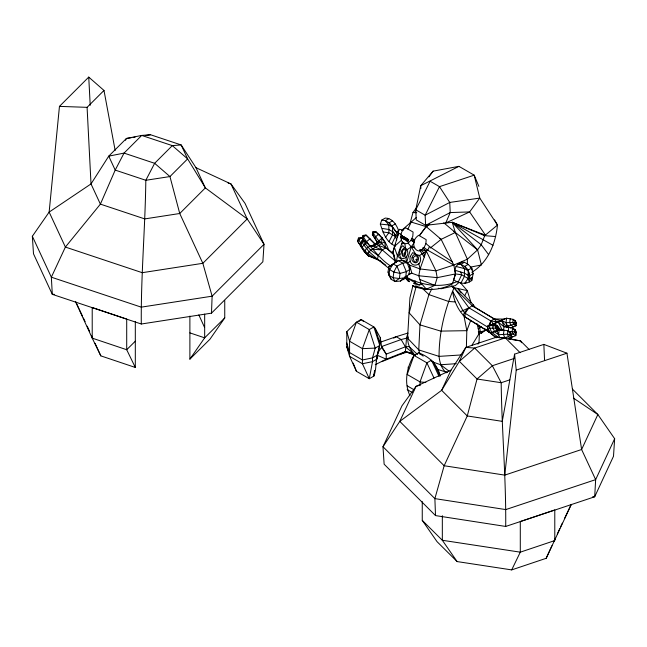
<?xml version="1.0" encoding="UTF-8"?>
<svg xmlns="http://www.w3.org/2000/svg" width="647" height="647" viewBox="0 0 647 647"><rect width="100%" height="100%" fill="white"/><g stroke="black" fill="none" stroke-linecap="round" stroke-linejoin="round"><path stroke-width="0.97" d="M427.918 249.92L426.357 251.157L420.057 268.942L418.795 275.759L421.31 284.672L416.07 284.761M401.617 230.405L411.193 222.067L426.171 226.62L429.745 224.153L426.171 226.579L419.644 235.306L426.163 226.587L428.613 224.921M404.124 237.918L403.914 236.778L403.89 239.026L405.216 237.481L404.124 237.918L405.014 237.368M404.27 237.95L403.914 236.778M505.703 526.448C506.164 478.497 501.757 430.667 501.182 382.725L492.351 365.741L474.68 348.062L465.84 347.382L451.024 370.133L441.65 390.327L399.789 421.375L382.984 446.729L384.132 464.206L435.512 515.586L505.703 526.448L594.698 496.783L613.502 456.256L614.65 438.698L597.852 414.517L572.498 389.162M466.366 347.641L466.827 330.674L463.818 315.073M494.632 325.465L494.68 323.67L501.7 320.564L506.011 322.635L515.627 322.473L516.298 322.893L515.877 325.813L510.734 328.005L507.369 325.894L506.011 322.635L506.65 318.211L513.176 319.343L515.4 320.734L516.298 322.893M211.488 313.148L212.119 296.18L202.843 263.305L179.737 213.502L169.951 176.558L154.649 163.303L124.038 153.096L108.736 156.153L91.017 183.926L49.148 212.079L32.35 236.26L33.498 253.818L52.302 294.345L141.297 324.01L211.488 313.148L262.868 261.768L264.016 244.291L245.019 203.36L230.971 183.95L195.976 167.686L181.16 144.944L150.549 134.746L141.709 135.425L126.408 138.474L108.736 156.153L115.206 170.088L145.818 180.287L169.951 176.558L187.63 158.887L181.16 144.944L172.32 145.624L141.709 135.425L124.038 153.096L115.206 170.088L100.39 204.129L65.387 247.065L51.348 277.191L52.302 294.345L54.316 294.312M408.322 337.718L401.132 339.546L381.762 346.485L381.714 347.536C373.95 354.977 377.662 366.792 373.869 376.077L369.291 378.721L356.44 371.297L349.574 356.335L346.792 346.8L346.792 331.693L356.44 322.157L361.018 319.513L373.869 326.937L375.236 328.441L380.274 337.621L381.714 347.536L386.235 354.119L386.235 359.174L375.236 364.706M408.532 239.398L407.869 241.323L407.602 239.22L407.659 241.194M407.723 240.797L407.545 238.872L406.704 240.692M407.869 240.838L407.545 238.872M380.274 337.621L379.789 345.458L377.088 355.227L372.51 357.872L362.433 359.983L349.574 352.558L346.792 343.023M486.415 329.744L496.265 337.823L489.358 332.21L489.464 330.682M501.813 330.609L494.68 323.67L487.612 326.048L488.016 327.325L465.177 313.318L462.985 310.73L452.633 291.352C453.879 300.815 457.995 310.204 464.894 316.868L489.358 332.21L491.809 332.493L498.651 330.156L498.764 328.417L497.317 325.481L495.634 326.015L489.795 325.409L489.617 328.045L491.809 332.493L498.619 337.451M497.203 327.22L497.317 325.481L492.343 324.6L489.828 325.344L490.814 320.936L494.251 318.955L504.102 319.108L506.65 318.211L500.535 320.669L494.251 318.955L472.334 305.805L451.768 285.804M377.46 242.253L372.793 234.869L373.044 231.82L375.495 231.513C381.374 236.317 386.13 242.293 388.475 249.629L393.756 254.004M394.654 255.614L381.544 243.628L382.021 237.918L375.495 231.513L372.373 234.513L377.298 242.463L376.028 243.757M358.284 239.94L358.454 238.177L361.285 237.756L365.781 242.115L361.285 237.756L357.613 241.282L364.366 251.837L368.094 255.654L380.331 260.935L385.855 265.27M366.501 235.451L363.169 235.459L362.83 238.986L362.328 238.565L363.169 235.459L366 235.031L375.389 244.404L366 235.031L362.328 238.565M115.158 150.444L103.989 90.443L88.736 77.106L59.451 106.383L49.148 212.079L65.387 247.065L142.235 272.686L202.843 263.305L247.211 218.937L230.971 183.95L228.124 183.004M451.024 370.133L416.029 386.388L399.789 421.375L444.157 465.743L504.765 475.124L516.233 370.1L514.575 354.152L543.852 344.39L566.95 353.197L581.613 449.503L595.652 479.629L594.698 496.783L592.684 496.75M374.556 370.391L373.869 376.077L373.869 374.087M409.414 273.754L411.88 273.22L408.928 274.377L405.604 277.636L400.461 281.073L394.953 281.485L391.184 279.31L388.936 275.315L388.071 272.007L388.718 266.879L398.35 260.636L403.558 260.458L407.084 262.496L409.486 265.068L411.88 273.22L418.795 275.759L437.21 277.652L455.512 273.924L461.659 274.773L468.153 278.525L469.407 281.946C464.198 284.704 458.23 282.909 453.636 279.795L455.512 273.924L453.822 265.044L441.141 239.358L426.171 226.587M440.195 375.85C437.081 363.978 429.98 357.225 418.617 352.769L414.04 355.413C406.51 366.954 403.922 383.153 410.004 395.754M499.808 337.783L498.53 334.709L499.29 329.509L507.927 330.746L510.54 332.388L511.591 334.928L511.098 338.365L508.785 339.319M503.495 330.261L503.997 326.792L501.7 320.564L500.535 320.669M504.053 330.116L503.423 334.41L504.749 337.588L506.383 338.607M508.259 330.835L508.76 327.398L512.634 328.029L515.247 329.671L516.306 332.21L515.805 335.647L511.154 337.475M510.248 318.769L509.715 322.416L510.839 325.118L513.621 326.856M471.8 272.266C488.137 262.528 495.667 243.256 497.47 225.067L494.567 219.883M425.872 243.531L426.163 239.641L418.666 235.306C406.591 243.329 419.596 260.838 425.872 243.531L429.503 246.564L452.196 261.736M408.928 274.377L409.769 269.451L409.486 265.068L420.057 268.942L435.932 270.826L453.822 265.044L467.377 259.212L477.583 249.855L481.214 244.712L484.716 235.654L497.47 225.067L479.767 198.079L474.194 175.167L458.933 166.352L433.11 171.14L420.752 185.697L415.778 209.79L416.239 219.915L425.621 225.334L452.221 222.301L485.614 235.338L469.641 211.925L450.223 212.564L425.621 225.334L425.152 215.208L439.483 186.651L474.194 175.167L478.853 186.352M402.183 235.734L401.674 235.484L400.833 237.303L401.504 236.729L401.836 237.837L403.218 236.373L403.243 238.646L403.364 236.414L402.038 237.959L401.35 236.689L401.019 237.409M406.712 240.652C408.88 234.626 402.919 243.401 406.696 238.379L407.076 238.549M388.475 249.629L385.685 247.938L382.248 249.92L378.18 255.573L377.541 259.245L389.308 268.731M403.041 237.675C403.218 235.201 403.728 238.517 402.604 237.417L403.218 236.689M406.51 239.673C406.688 237.206 407.198 240.522 406.073 239.422L406.688 238.686M406.365 240.498C406.882 239.091 405.936 241.072 407.028 240.83L407.747 239.261M514.575 354.152L502.25 421.351L467.263 415.94L441.65 390.327L459.37 361.325L465.84 347.382L496.451 337.184L505.291 337.863L520.592 340.912L529.076 349.396M402.547 241.468L397.436 255.88L396.174 262.698L392.891 252.063L398.512 233.106L397.622 232.839L399.555 229.264L403.113 230.364M407.933 336.23C406.826 343.395 410.497 350.423 415.269 355.599M458.157 264.202L461.659 262.181L464.441 262.27L468.153 264.413L471.744 268.004L473.183 273.657L471.744 280.596L469.407 281.946L470.005 279.059L469.682 275.679L468.242 270.025L464.651 266.435L460.939 264.291L458.157 264.202L456.054 266.467L454.784 270.195L455.512 273.924L452.415 283.92C440.575 290.576 424.804 291.279 412.576 285.715M397.727 236.309L398.512 233.106M375.915 231.869L373.044 231.82L372.373 234.513L372.793 234.869M413.012 285.4L409.931 297.822L407.553 338.187L418.763 349.906L420.049 354.313M416.013 287.09L409.179 312.913L419.976 324.867L440.696 331.102L466.827 330.674L470.741 320.354M361.786 238.169L358.454 238.177L357.613 241.282L360.686 245.731M409.907 223.854L412.98 212.556L416.094 208.148M376.271 361.01L379.967 343.266L375.236 328.441L373.521 327.455M406.502 262.917L411.266 246.814L414.509 242.221M415.115 285.95L426.357 289.185L434.873 285.376L437.21 277.652L435.932 270.826L426.357 251.157L422.588 247.93M395.608 243.741L392.891 252.063L395.228 262.496M395.268 246.006C386.073 242.107 383.186 232.637 380.323 224.088L381.762 220.093L385.264 218.071C392.308 218.079 396.482 224.695 398.617 230.607L396.279 231.958L397.549 237.15L392.567 231.65M463.244 315.493C464.514 310.366 469.536 307.818 473.289 304.786L457.655 288.449L461.295 292.856M380.331 260.935C372.518 256.6 363.727 252.742 360.614 243.636L361.665 240.991L364.334 240.36C373.586 248.634 379.991 259.601 390.99 266.2M471.04 302.659L467.28 290.64L454.137 287.656C444.715 309.331 439.046 332.679 439.062 356.376C439.637 362.466 441.569 368.669 446.252 372.842M488.42 326.42L490.814 320.936L498.255 322.109L503.997 326.792L508.76 327.398M422.256 501.587L422.256 520.366L437.04 541.66L457.114 561.572L511.688 569.894L546.181 558.304L551.948 545.704M554.002 541.207L555.239 538.506M557.302 534.001L559.776 528.599M571.18 504.757L546.181 558.304M400.978 237.336L401.819 235.516M401.447 236.487C401.124 235.273 402.887 237.611 401.763 235.799M403.704 238.913L404.06 236.818M403.744 238.986L405.071 237.441L405.952 237.926M404.917 239.616L404.359 239.341L405.208 237.522L406.122 238.274L405.176 238.694M405.354 237.562L404.359 239.341M404.65 239.244C404.941 237.522 404.885 240.571 405.402 238.889M405.054 238.371C405.232 237.037 405.418 239.527 405.637 238.039M406.85 240.733L407.691 238.913M406.882 240.797L407.602 239.22M407.723 241.282L408.71 239.503M614.65 438.698L595.652 479.629L505.768 509.585L434.881 498.619L382.984 446.729L401.981 405.798L416.029 386.388L419.822 385.127M407.877 229.192L411.193 222.067L416.328 217.497M391.847 243.935L395.349 236.487L394.46 233.745M458.157 282.221L461.659 274.773L460.769 272.023M560.593 526.804L562.324 523.156M564.475 518.603L567.492 512.23M567.912 511.348L571.228 504.337M511.688 569.894L520.293 552.166L520.293 521.531L554.786 509.941L554.786 540.577L520.293 552.166L442.33 540.277L422.256 520.366M125.518 140.278L126.408 138.474L131.236 137.73M432.002 288.457L428.921 294.587L419.976 324.867L418.763 349.906L439.062 356.376L461.149 354.952M464.748 295.679L467.28 290.64L460.033 282.31M453.822 265.044L427.651 250.179L429.503 246.564M389.065 241.582L392.567 234.885L392.567 227.113L389.065 222.794L385.345 220.651L381.762 220.093M460.939 283.079L464.441 276.382L464.441 268.61L460.939 264.291L464.441 262.27M410.95 240.288L412.802 236.292L413.085 232.063L405.847 227.881C396.514 231.747 401.415 251.594 410.95 240.288L414.072 242.229M471.776 345.506L479.419 333.076L476.928 323.46M189.886 316.068L189.886 359.134L204.67 337.839L224.744 317.928L224.744 300.418M224.744 317.928L209.96 339.222L189.886 359.134M477.923 344.155L479.006 342.595L479.419 333.076L478.319 331.434M385.345 237.627L388.847 232.734L388.847 224.97L385.345 220.651L388.847 218.629M428.937 176.841L433.11 171.14M360.614 243.636L364.334 240.36M362.401 246.847L365.312 243.636L367.051 242.762M479.055 333.642L481.449 333.124L482.654 331.507M361.455 244.914L360.573 246.006L365.126 252.467L368.75 256.204M377.298 242.463L382.021 237.918L382.66 238.46M402.45 237.595C401.755 238.792 402.677 236.834 403.146 237.95M405.928 239.6C405.224 240.797 406.146 238.84 406.615 239.948M402.604 237.417L403.364 236.721M406.073 239.422L406.834 238.727M376.044 243.676L378.657 240.773L373.27 233.397L373.044 231.82M402.175 236.729L402.24 235.832M59.451 106.383L87.086 107.345L103.989 90.443M135.312 341.195L126.707 349.728L92.214 338.138L75.408 301.397M358.948 321.559L361.018 319.513L363.379 321.308M401.981 236.6L402.151 236.098M400.461 281.073L403.202 278.533M401.528 240.094L394.169 246.717L397.436 255.88L403.404 261.307M459.046 264.526L461.659 262.181M458.836 282.593L455.302 285.634L441.141 288.74L438.334 288.263M370.1 246.337L366.606 241.638L369.874 238.872L370.496 239.398M372.001 246.006L374.637 243.765L380.379 242.18L381.544 243.628M430.247 248.052L441.141 239.358L455.302 232.475L477.583 249.855L481.408 264.979L470.183 267.171M405.2 238.411L405.847 238.411L405.483 237.942M478.901 332.97L480.341 331.951L485.258 330.463L485.064 328.733M481.449 333.124L485.258 330.463M406.753 249.888L412.131 246.313M409.769 269.451L406.365 271.667L400.024 273.414L393.837 272.047L389.664 269.637L388.718 266.879L398.35 260.636L402.741 263.175L406.365 271.667L405.604 277.636L399.377 278.533L393.109 277.725L388.936 275.315L389.664 269.637L393.141 263.936L396.91 266.111L400.024 273.414L399.377 278.533L394.953 281.485L393.109 277.725L393.837 272.047L396.91 266.111L402.741 263.175L407.084 262.496L409.583 269.346M397.436 255.88L400.55 253.891M418.989 255.856L426.357 251.157L424.618 250.154M407.076 263.337L410.481 261.202M378.657 240.773L380.379 242.18L374.209 245.771L371.637 246.2M378.18 255.573L370.642 250.179L362.943 241.064L361.665 240.991L361.705 242.156L369.008 251.61L377.541 259.245L368.094 255.654L367.577 253.559L370.642 250.179L384.569 241.76L385.127 242.229M393.7 338.138L396.199 336.691L407.893 333.051L406.551 337.855L405.394 351.636L415.059 355.098M392.567 220.773L389.065 222.794L396.279 231.958L392.567 227.113L388.847 224.97L380.323 224.088M391.847 225.916L395.349 223.894M413.538 283.532L415.05 282.658M468.153 264.413L464.651 266.435L468.153 270.753L469.682 275.679L473.183 273.657M468.242 270.025L471.744 268.004L471.744 269.928M466.05 282.61L464.651 283.418L468.153 278.525L468.153 270.753L464.441 268.61L456.054 266.467M478.117 328.789L481.368 327.01M381.762 361.633L401.132 353.974L405.394 351.636L413.287 353.335L405.394 346.816L401.132 339.546L396.199 336.691L380.315 342.198M458.933 166.352L420.752 185.697L420.882 188.455M372.316 246.313L377.233 243.903L382.248 249.92L395.705 261.428M457.664 281.348C441.731 288.562 420.89 285.456 406.017 276.973M377.055 243.66L380.379 242.18M489.828 325.344L504.102 319.108M401.933 237.942C401.253 237.004 403.72 236.09 401.674 235.484M460.51 311.692L468.897 307.786L490.814 320.936L493.394 323.783L494.68 323.67L497.559 327.317M514.349 358.406L492.351 365.741L477.049 378.996L467.263 415.94L444.157 465.743L434.881 498.619L435.512 515.586M516.233 370.1L566.95 353.197M509.796 379.862L501.182 382.725L477.049 378.996L459.37 361.325L474.68 348.062L505.291 337.863L520.131 352.704M504.765 475.124L581.613 449.503L597.852 414.517L573.566 398.188M491.809 332.493L496.775 330.884M495.117 325.029L493.006 325.7L492.852 327.875L494.664 331.555L498.651 330.156L497.317 325.481M401.132 353.974L406.551 352.291M404.65 243.086L401.65 243.992A6.397 4.828 -87.7 0 1 403.105 242.302M489.795 325.409L487.612 326.048L487.45 328.336L488.655 331.741L491.105 333.197M510.394 334.653L513.192 334.006L515.465 331.725L515.247 329.671M409.05 273.859L411.88 273.22M502.897 337.969L508.477 336.723L510.75 334.442L510.54 332.388M405.54 238.727L405.871 237.95M133.169 137.431L135.102 137.132M145.721 135.49L150.549 134.746M415.932 212.111L412.98 212.556L416.749 212.726M413.635 285.958L415.05 287.365L416.903 287.171M401.35 236.689L402.102 236.883M405.087 239.447L405.532 238.735M432.253 361.794L440.623 364.754L456.289 363.679M494.357 331.685L498.53 334.709L507.426 334.184L511.591 334.928M509.132 331.636L515.465 331.725L516.306 332.21M478.392 331.96L480.341 331.951L479.71 327.883L477.632 324.826M413.554 240.045L414.759 240.086L412.05 238.395L413.053 239.495M374.637 243.765L377.233 243.903M405.03 239.681L405.669 239.503L405.677 238.775M372.47 249.249L382.248 249.92L375.495 247.38L374.209 245.771L370.351 245.836L366.372 248.553L364.366 251.837L365.126 252.467M454.962 301.931L448.541 301.453L428.921 294.587L421.925 287.923M467.377 263.936L467.377 259.212L455.302 232.475L452.221 222.301L484.716 235.654L495.667 236.559M425.863 382.474L420.032 381.908L407.181 374.484L414.04 355.413L426.899 362.838L434.024 378.115M382.927 232.014L388.847 232.734L395.349 236.487L396.821 240.037M496.451 337.184L502.242 338.074M509.003 339.125L510.936 339.424M512.869 339.724L520.592 340.912L521.482 342.716M382.328 228.44L388.847 229.507L393.958 232.451M405.232 239.487L404.796 239.285M407.028 240.83L406.567 240.611L406.696 238.379M408.014 243.054L411.266 246.814L414.719 247.809L412.996 246.814M420.696 249.532L426.357 251.157M437.178 369.308L447.417 372.454M411.274 240.336L414.104 241.177M404.909 239.649L405.653 239.01L404.957 238.573M454.784 270.195L464.441 273.147L468.153 275.29L470.005 279.059L472.342 277.709L471.744 277.361M189.886 332.873L204.67 337.839L204.67 314.118M135.312 367.456L126.707 349.728L126.707 319.092L92.214 307.503L92.214 338.138L100.819 355.866L135.312 367.456L135.312 321.43M378.519 245.504L385.685 247.938L384.569 241.76L382.021 237.918M415.366 355.082L405.394 351.636L386.235 359.174L377.808 355.478L377.088 359.004L372.51 361.649L362.433 363.751L349.574 356.335L349.574 341.228L346.792 331.693M475.48 307.374L472.334 305.805L494.939 319.303M420.057 279.569L434.873 285.376M397.622 232.839L401.164 234.319M451.477 286.459L454.137 287.656L468.897 307.786L465.177 313.318L464.894 316.868L491.024 333.084M444.796 371.524L446.495 372.3M498.764 328.417L495.634 326.015L495.513 327.754L496.961 330.69L497.947 328.013L487.45 328.336L489.358 332.21M402.555 278.97L404.043 279.73M492.982 245.302L452.221 222.301L477.583 249.855M482.128 234.157L484.716 235.654M453.612 231.497L455.302 232.475L443.769 222.786M439.475 238.395L441.141 239.358M402.749 237.457L403.186 237.708M406.219 239.463L406.656 239.713M401.69 237.797L402.232 238.064M471.307 280.345L471.744 280.596L471.744 278.978M451.671 286.225L454.137 287.656M405.483 277.134L419.402 285.173M431.767 361.083L433.482 362.077L439.984 376.004M407.181 385.814L414.031 389.769M407.181 389.591L412.317 392.559M515.877 325.813L513.653 324.422L512.756 322.263L513.176 319.343L515.627 322.473L515.877 325.813L515.271 324.373M511.09 335.89L512.723 336.917M499.29 329.509L500.867 330.504M424.02 247.534L427.651 250.179M418.617 352.769L423.203 356.133M440.623 364.754L448.978 371.135M452.221 222.301L481.214 244.712L488.671 254.683M378.956 234.764L378.422 234.319L375.648 236.673L374.524 238.08L375.05 238.525M417.566 354.524L409.114 346.566L405.394 346.816L386.235 354.119L381.762 346.485M405.151 277.531L409.397 281.744M421.318 283.378L426.357 289.185M404.399 276.892L408.354 281.469M494.251 318.955L496.969 322.23M403.558 260.458L404.626 261.825M419.402 249.774L424.27 257.053A6.397 5.111 89.5 0 0 423.777 252.807A13.862 11.686 53.9 0 0 420.607 250.017M366.606 241.638L363.388 237.247L363.169 235.459M361.358 243.628L358.673 239.972L358.454 238.177M473.289 304.786L474.655 306.686M501.7 320.564L506.819 327.689M457.114 561.572L442.33 540.277L442.33 515.699M487.595 330.124L488.655 331.741L488.404 329.978M411.266 246.814L415.795 254.4M409.284 281.413L406.672 275.84M498.255 322.109L502.339 330.196M75.772 301.898L79.088 308.91M79.508 309.792L82.525 316.165M83.382 317.984L85.113 321.632M439.022 376.376L431.476 360.193L426.899 362.838L420.032 381.908L420.032 385.685M195.976 167.686L205.35 187.889L247.211 218.937L264.016 244.291L212.119 296.18L141.232 307.147L51.348 277.191L32.35 236.26M198.839 314.919L204.606 327.519M87.224 326.161L89.698 331.563M91.761 336.068L92.998 338.769M95.052 343.266L100.819 355.866M388.071 272.007L389.235 274.749M390.012 276.576L391.184 279.31M346.792 346.8L348.579 351.337M353.222 363.129L356.44 371.297M494.68 323.67L495.327 325.506M496.928 330.107L498.53 334.709M506.011 322.635L507.402 327.374M418.787 263.394L420.057 268.942M408.128 367.108L408.516 368.944M404.82 244L405.661 248.569M507.66 327.584L507.369 325.894L513.653 324.422L515.627 322.473L515.4 320.734M438.52 371.249L439.095 375.22M401.941 236.891L402.078 237.975M88.736 77.106L90.224 105.291M87.086 107.345L91.017 183.926L100.39 204.129L144.75 218.912L179.737 213.502L205.35 187.889L187.63 158.887L172.32 145.624L154.649 163.303L145.818 180.287C145.243 228.229 140.836 276.059 141.297 324.01M543.852 344.39L544.564 360.436M406.09 256.172L406.195 261.946M415.05 280.717L415.05 284.462M399.895 250.769C397.662 265.181 412.503 256.835 406.292 248.933A28.694 17.841 -88.7 0 1 402.822 245.658L400.994 247.607L399.895 250.769M401.35 251.295C404.472 268.82 409.826 237.829 401.35 251.295M402.07 251.554C404.14 263.588 408.128 242.358 402.07 251.554M410.222 256.527C407.513 269.112 424.723 267.074 419.66 255.484A29.511 24.076 78 0 1 412.737 252.597L410.222 256.527M412.123 257.369C410.303 261.703 417.226 265.602 418.294 260.118C420.113 255.783 413.19 251.885 412.123 257.369M413.069 257.797C415.681 270.495 420.987 249.637 413.069 257.797M507.927 330.746L507.426 334.184L508.477 336.723L511.098 338.365L510.75 334.442L507.927 330.746M512.634 328.029L512.133 331.466L513.192 334.006L515.805 335.647L515.465 331.725L512.634 328.029M404.157 253.309C404.407 255.88 405.532 251.618 404.157 253.309M372.51 361.649L369.291 378.721L362.433 363.751L362.433 348.652L369.291 329.582L373.869 326.937L379.789 345.458L375.211 348.102L362.433 348.652L349.574 341.228L356.44 322.157L369.291 329.582L375.211 348.102L372.51 357.872L372.51 361.649M416.061 259.601C416.401 262.302 417.873 258.129 416.061 259.601M450.223 212.564L445.759 222.972L469.641 211.925L479.767 198.079L449.754 202.438L425.152 215.208L415.778 209.79L430.101 181.233L439.483 186.651L449.754 202.438L450.223 212.564"/></g></svg>
